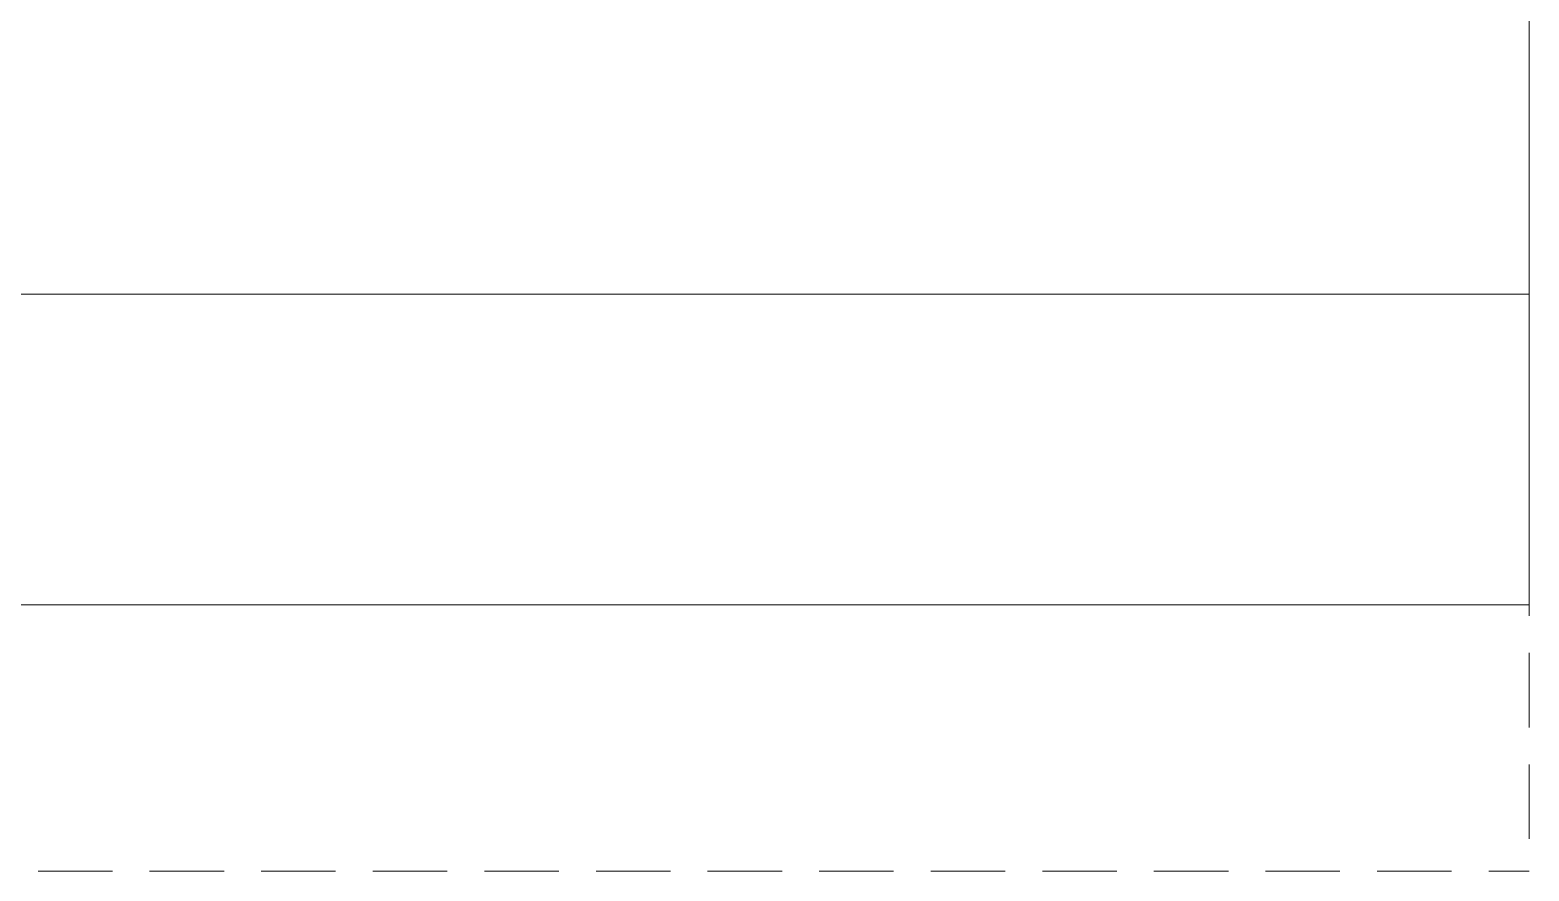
# Model space of a CAD drawing. Header units: feet. Extents: x 2549014 to 2559749, y -5462536 to -5450416.
# Drawn here: x 2555920 to 2557609, y -5462152 to -5461205 of the extents above; entities that cross this region are included whole.
import ezdxf

# ---------------------------------------------------------------- set-up
doc = ezdxf.new("R2010")
doc.units = ezdxf.units.FT
doc.header["$LTSCALE"] = 33
doc.header["$MEASUREMENT"] = 0
doc.linetypes.add('HIDDEN', pattern=[9.524999999999995, 6.349999999999997, -3.174999999999998])
for name, color, linetype, lineweight in [('A-STAIR', 6, 'Continuous', 5), ('beam', 90, 'Continuous', 9), ('LENS-DIM', 252, 'Continuous', 5)]:
    doc.layers.add(name, color=color, linetype=linetype, lineweight=lineweight)

# ---------------------------------------------------------------- blocks, each defined once
blk = doc.blocks.new('A$C5bd52c87')
at = {"layer": 'A-STAIR', "color": 6}
for p, q in [((4526.688595504499, -7158.104296760633), (4526.688595504499, -6458.104296760634)), ((-4068.311405449175, -6808.104295806959), (4526.688595504499, -6808.104295806959)), ((-4068.311405449175, -7158.104296760633), (4526.688595504499, -7158.104296760633))]:
    blk.add_line(p, q, dxfattribs=at)
at = {"layer": 'beam', "linetype": 'HIDDEN', "ltscale": 0.4}
for p in [(4526.688595504499, -6458.104296760634), (-4068.311405449175, -7458.104296760634)]:
    blk.add_line(p, (4526.688595504499, -7458.104296760634), dxfattribs=at)

msp = doc.modelspace()

# ---------------------------------------------------------------- block references
at = {"layer": 'LENS-DIM', "color": 2}
msp.add_blockref('A$C5bd52c87', (2553082.419596491, -5454694.03884032), dxfattribs=at)

doc.saveas('drawing.dxf')
